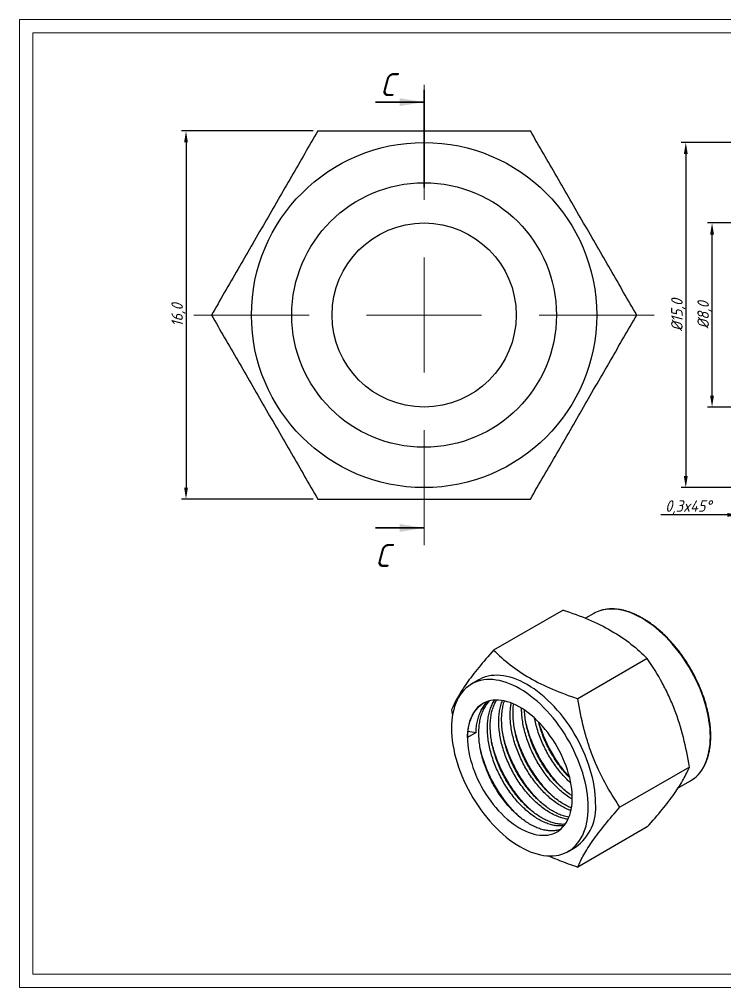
# Model space of a CAD drawing. Header units: millimetres. Extents: x 911 to 1769, y 486 to 864.
# Drawn here: x 911.14 to 941.78, y 591.86 to 633.94 of the extents above; entities that cross this region are included whole.
import ezdxf

# ---------------------------------------------------------------- set-up
doc = ezdxf.new("R2010")
doc.units = ezdxf.units.MM
doc.linetypes.add('PHANTOM', pattern=[12.7, 6.35, -1.27, 1.27, -1.27, 1.27, -1.27])
doc.linetypes.add('SLD-Solid', pattern=[0])
doc.styles.add('GENISO', font='geniso.shx', dxfattribs={"oblique": 15})
doc.dimstyles.new('Scale', dxfattribs={"dimscale": 0.2, "dimtxt": 2.5, "dimasz": 2.5, "dimexe": 1, "dimexo": 1, "dimgap": 0.2, "dimtad": 1, "dimdec": 1, "dimzin": 0, "dimtxsty": 'GENISO', "dimcen": 2.5, "dimclrd": 1, "dimclre": 1, "dimclrt": 7, "dimadec": 0, "dimazin": 0, "dimtfac": 1, "dimtdec": 1, "dimtmove": 0, "dimatfit": 3, "dimfxl": 1, "dimtzin": 0, "dimlwd": -1, "dimlwe": -1, "dimarcsym": 0})

# ---------------------------------------------------------------- blocks, each defined once
blk = doc.blocks.new('SW_CENTERMARKSYMBOL_0')
at = {"color": 0, "linetype": 'Continuous', "lineweight": 0}
for p, q in [((0, 15), (0, 30)), ((0, 0), (0, 7.5)), ((-15, 0), (-30, 0)), ((0, 0), (-7.5, 0)), ((0, 0), (0, -7.5)), ((0, 0), (7.5, 0)), ((15, 0), (30, 0)), ((0, -15), (0, -30))]:
    blk.add_line(p, q, dxfattribs=at)
blk = doc.blocks.new('*D68')
at = {"color": 1, "transparency": 16777216}
for p, q in [((923.902, 629.087), (918.177, 629.087)), ((918.377, 628.587), (918.377, 613.587)), ((923.902, 613.087), (918.177, 613.087))]:
    blk.add_line(p, q, dxfattribs=at)
for points in [[(918.294, 628.587), (918.461, 628.587), (918.377, 629.087)], [(918.294, 613.587), (918.461, 613.587), (918.377, 613.087)]]:
    blk.add_solid(points, dxfattribs=at)
at = {"layer": 'Defpoints', "color": 0, "transparency": 16777216}
for p in [(924.102, 629.087), (918.377, 613.087), (924.102, 613.087)]:
    blk.add_point(p, dxfattribs=at)
at = {"color": 7, "transparency": 16777216, "insert": (918.05, 621.087), "char_height": 0.5, "attachment_point": 5, "rotation": 90, "style": 'GENISO'}
blk.add_mtext('16,0', dxfattribs=at)
blk = doc.blocks.new('*D69')
at = {"color": 1, "transparency": 16777216}
for p, q in [((942.289, 628.587), (939.89, 628.587)), ((940.09, 628.087), (940.09, 614.087)), ((942.289, 613.587), (939.89, 613.587))]:
    blk.add_line(p, q, dxfattribs=at)
for points in [[(940.007, 628.087), (940.173, 628.087), (940.09, 628.587)], [(940.007, 614.087), (940.173, 614.087), (940.09, 613.587)]]:
    blk.add_solid(points, dxfattribs=at)
at = {"layer": 'Defpoints', "color": 0, "transparency": 16777216}
for p in [(942.489, 628.587), (940.09, 613.587), (942.489, 613.587)]:
    blk.add_point(p, dxfattribs=at)
at = {"color": 7, "transparency": 16777216, "insert": (939.762, 621.087), "char_height": 0.5, "attachment_point": 5, "rotation": 90, "style": 'GENISO'}
blk.add_mtext('%%C15,0', dxfattribs=at)
blk = doc.blocks.new('*D70')
at = {"color": 1, "transparency": 16777216}
for p, q in [((942.489, 625.087), (941.031, 625.087)), ((941.231, 617.587), (941.231, 624.587)), ((942.489, 617.087), (941.031, 617.087))]:
    blk.add_line(p, q, dxfattribs=at)
for points in [[(941.147, 624.587), (941.314, 624.587), (941.231, 625.087)], [(941.147, 617.587), (941.314, 617.587), (941.231, 617.087)]]:
    blk.add_solid(points, dxfattribs=at)
at = {"layer": 'Defpoints', "color": 0, "transparency": 16777216}
for p in [(941.231, 625.087), (942.689, 625.087), (942.689, 617.087)]:
    blk.add_point(p, dxfattribs=at)
at = {"color": 7, "transparency": 16777216, "insert": (940.903, 621.087), "char_height": 0.5, "attachment_point": 5, "rotation": 90, "style": 'GENISO'}
blk.add_mtext('%%C8,0', dxfattribs=at)
blk = doc.blocks.new('*D71')
at = {"color": 1, "transparency": 16777216}
for p, q in [((942.389, 616.587), (942.389, 612.201)), ((942.689, 616.887), (942.689, 612.201)), ((941.889, 612.401), (939.006, 612.401)), ((942.689, 612.401), (942.389, 612.401)), ((943.189, 612.401), (943.689, 612.401))]:
    blk.add_line(p, q, dxfattribs=at)
for points in [[(941.889, 612.484), (941.889, 612.317), (942.389, 612.401)], [(943.189, 612.484), (943.189, 612.317), (942.689, 612.401)]]:
    blk.add_solid(points, dxfattribs=at)
at = {"layer": 'Defpoints', "color": 0, "transparency": 16777216}
for p in [(942.689, 617.087), (942.389, 616.787), (942.389, 612.401)]:
    blk.add_point(p, dxfattribs=at)
at = {"color": 7, "transparency": 16777216, "insert": (940.197, 612.728), "char_height": 0.5, "attachment_point": 5, "style": 'GENISO'}
blk.add_mtext('0,3x45%%D', dxfattribs=at)

msp = doc.modelspace()

# ---------------------------------------------------------------- linework, layer by layer
at = {"color": 240, "linetype": 'PHANTOM', "lineweight": 35, "true_color": 0xed1f24}
msp.add_line((928.7207711, 626.6364475), (928.7207711, 630.8697809), dxfattribs=at)
at = {"color": 240, "linetype": 'Continuous', "lineweight": 35, "true_color": 0xed1f24}
for p, q in [((926.6041045, 630.3406142), (928.7207711, 630.3406142)), ((926.6041045, 611.8339475), (928.7207711, 611.8339475))]:
    msp.add_line(p, q, dxfattribs=at)
at = {"color": 5, "linetype": 'Continuous', "lineweight": 25}
for p, q in [((934.7598478, 608.2672915), (931.7425437, 606.5254389)), ((936.0887603, 608.1143007), (935.7328721, 607.9088508)), ((938.4177525, 606.1556281), (935.4004483, 604.4137755)), ((931.0994148, 605.2340129), (930.782631, 605.0511375)), ((929.9135914, 603.9231676), (929.9573658, 603.6697569)), ((930.9768075, 602.9424565), (930.6055764, 602.7281494)), ((930.6263457, 602.9966673), (930.9768075, 602.9424565)), ((940.2467048, 601.4416934), (937.2294006, 599.6998408)), ((939.7597262, 600.5342827), (940.2884188, 600.8394905)), ((938.4177525, 598.8394221), (935.4004483, 597.0975695)), ((934.9822895, 597.7763272), (935.2990734, 597.9592026))]:
    msp.add_line(p, q, dxfattribs=at)
at = {"color": 7, "linetype": 'SLD-Solid', "lineweight": 15}
for points in [[(911.1376536, 633.9370222), (971.3810686, 633.9370222), (971.3810686, 591.8552249), (911.1376536, 591.8552249)], [(911.7282753, 633.3464005), (970.7904469, 633.3464005), (970.7904469, 592.4458466), (911.7282753, 592.4458466)]]:
    msp.add_lwpolyline(points, close=True, dxfattribs=at)
at = {"color": 5, "linetype": 'Continuous', "lineweight": 25, "flags": 128}
for points in [[(940.5507912, 601.034651), (940.6261327, 601.1105838), (940.7089343, 601.2078645), (940.7852665, 601.3135367), (940.8549329, 601.4273291), (940.9177551, 601.5489497), (940.9735712, 601.6780865), (941.0222385, 601.8144076), (941.0636318, 601.9575633), (941.0976451, 602.1071861), (941.1241907, 602.2628919), (941.1432007, 602.424281), (941.1546262, 602.5909392), (941.158438, 602.7624386), (941.1546262, 602.9383389), (941.1432007, 603.1181887), (941.1241907, 603.3015263), (941.0976451, 603.4878811), (941.0636318, 603.6767747), (941.0222385, 603.8677221), (940.9735712, 604.0602333), (940.9177551, 604.2538139), (940.8549329, 604.4479675), (940.7852665, 604.642195), (940.7089343, 604.8359985), (940.6261327, 605.02888), (940.5370737, 605.2203445), (940.4419862, 605.4099006), (940.3411143, 605.5970618), (940.2347169, 605.7813475), (940.1230671, 605.9622848), (940.0064516, 606.139409), (939.8851696, 606.3122656), (939.7595326, 606.4804106), (939.6298628, 606.643413), (939.4964935, 606.8008536), (939.3597667, 606.9523291), (939.2200335, 607.0974497), (939.0776526, 607.2358436), (938.9329896, 607.3671553), (938.7864156, 607.4910479), (938.6383071, 607.6072031), (938.4890441, 607.7153227), (938.3390099, 607.8151294), (938.1885895, 607.9063669), (938.0381692, 607.988801), (937.888135, 608.0622202), (937.738872, 608.1264359), (937.5907635, 608.1812832), (937.4441895, 608.2266213), (937.2995264, 608.262334), (937.1571456, 608.2883296), (937.0174124, 608.3045414), (936.8806856, 608.3109274), (936.7473163, 608.3074716), (936.6176465, 608.2941828), (936.4920094, 608.2710953), (936.3937707, 608.2453552)], [(935.8523087, 599.6992753), (935.8484969, 599.8751757), (935.8370714, 600.0550255), (935.8180615, 600.2383631), (935.7915158, 600.4247178), (935.7575025, 600.6136114), (935.7161092, 600.8045589), (935.667442, 600.99707), (935.6116258, 601.1906507), (935.5488037, 601.3848043), (935.4791372, 601.5790318), (935.402805, 601.7728353), (935.3200034, 601.9657167), (935.2309444, 602.1571813), (935.1358569, 602.3467374), (935.034985, 602.5338986), (934.9285876, 602.7181843), (934.8169378, 602.8991215), (934.7003223, 603.0762458), (934.5790404, 603.2491024), (934.4534033, 603.4172474), (934.3237335, 603.5802497), (934.1903642, 603.7376904), (934.0536374, 603.8891658), (933.9139042, 604.0342865), (933.7715234, 604.1726804), (933.6268603, 604.3039921), (933.4802863, 604.4278846), (933.3321778, 604.5440398), (933.1829148, 604.6521595), (933.0328806, 604.7519662), (932.8824603, 604.8432037), (932.7320399, 604.9256378), (932.5820057, 604.999057), (932.4327427, 605.0632727), (932.2846342, 605.1181199), (932.1380602, 605.163458), (931.9933972, 605.1991708), (931.8510163, 605.2251663), (931.7112831, 605.2413781), (931.5745563, 605.2477642), (931.441187, 605.2443084), (931.3115172, 605.2310196), (931.1858801, 605.207932), (931.0645982, 605.1751046), (930.9479827, 605.1326218), (930.8363329, 605.0805927), (930.7299355, 605.0191508), (930.6290636, 604.9484538), (930.5339761, 604.8686834), (930.4449171, 604.7800441), (930.3621155, 604.6827634), (930.2857833, 604.5770912), (930.2161169, 604.4632988), (930.1532947, 604.3416782), (930.0974786, 604.2125415), (930.0488113, 604.0762203), (930.007418, 603.9330646), (929.9734047, 603.7834418), (929.9468591, 603.6277361), (929.9278491, 603.4663469), (929.9164236, 603.2996887), (929.9126118, 603.1281893), (929.9164236, 602.952289), (929.9278491, 602.7724392), (929.9468591, 602.5891016), (929.9734047, 602.4027468), (930.007418, 602.2138533), (930.0488113, 602.0229058), (930.0974786, 601.8303946), (930.1532947, 601.636814), (930.2161169, 601.4426604), (930.2857833, 601.2484329), (930.3621155, 601.0546294), (930.4449171, 600.861748), (930.5339761, 600.6702834), (930.6290636, 600.4807273), (930.7299355, 600.2935661), (930.8363329, 600.1092804), (930.9479827, 599.9283432), (931.0645982, 599.7512189), (931.1858801, 599.5783623), (931.3115172, 599.4102173), (931.441187, 599.2472149), (931.5745563, 599.0897743), (931.7112831, 598.9382989), (931.8510163, 598.7931782), (931.9933972, 598.6547843), (932.1380602, 598.5234726), (932.2846342, 598.3995801), (932.4327427, 598.2834248), (932.5820057, 598.1753052), (932.7320399, 598.0754985), (932.8824603, 597.984261), (933.0328806, 597.9018269), (933.1829148, 597.8284077), (933.3321778, 597.764192), (933.4802863, 597.7093448), (933.6268603, 597.6640066), (933.7715234, 597.6282939), (933.9139042, 597.6022984), (934.0536374, 597.5860865), (934.1903642, 597.5797005), (934.3237335, 597.5831563), (934.4534033, 597.5964451), (934.5790404, 597.6195326), (934.7003223, 597.6523601), (934.8169378, 597.6948429), (934.9285876, 597.746872), (935.034985, 597.8083139), (935.1358569, 597.8790109), (935.2309444, 597.9587813), (935.3200034, 598.0474205), (935.402805, 598.1447013), (935.4791372, 598.2503735), (935.5488037, 598.3641659), (935.6116258, 598.4857865), (935.667442, 598.6149232), (935.7161092, 598.7512444), (935.7575025, 598.8944001), (935.7915158, 599.0440228), (935.8180615, 599.1997286), (935.8370714, 599.3611178), (935.8484969, 599.527776), (935.8523087, 599.6992753)], [(936.1690925, 599.8821508), (936.1652807, 600.0580511), (936.1538552, 600.2379009), (936.1348453, 600.4212385), (936.1082996, 600.6075933), (936.0742864, 600.7964868), (936.032893, 600.9874343), (935.9842258, 601.1799454), (935.9284096, 601.3735261), (935.8655875, 601.5676797), (935.7959211, 601.7619072), (935.7195889, 601.9557107), (935.6367872, 602.1485921), (935.5477283, 602.3400567), (935.4526408, 602.5296128), (935.3517689, 602.716774), (935.2453715, 602.9010597), (935.1337216, 603.0819969), (935.0171061, 603.2591212), (934.8958242, 603.4319778), (934.7701871, 603.6001228), (934.6405173, 603.7631251), (934.507148, 603.9205658), (934.3704212, 604.0720412), (934.230688, 604.2171619), (934.0883072, 604.3555558), (933.9436441, 604.4868675), (933.7970702, 604.61076), (933.6489616, 604.7269153), (933.4996987, 604.8350349), (933.3496644, 604.9348416), (933.1992441, 605.0260791), (933.0488237, 605.1085132), (932.8987895, 605.1819324), (932.7495265, 605.2461481), (932.601418, 605.3009953), (932.4548441, 605.3463335), (932.310181, 605.3820462), (932.1678001, 605.4080417), (932.028067, 605.4242535), (931.8913401, 605.4306396), (931.7579708, 605.4271838), (931.6283011, 605.413895), (931.502664, 605.3908075), (931.381382, 605.35798), (931.2647665, 605.3154972), (931.1531167, 605.2634681), (931.0994148, 605.2340129)], [(930.6055764, 602.7281494), (930.6093581, 602.5744893), (930.6206911, 602.4169731), (930.6395373, 602.2561244), (930.6658342, 602.0924773), (930.6994945, 601.9265756), (930.7404064, 601.7589702), (930.788434, 601.5902179), (930.8434178, 601.4208794), (930.9051751, 601.2515172), (930.9735008, 601.0826937), (931.0481677, 600.91497), (931.128928, 600.7489031), (931.2155133, 600.5850449), (931.3076361, 600.4239393), (931.4049904, 600.2661217), (931.5072526, 600.1121163), (931.6140831, 599.9624348), (931.7251271, 599.8175744), (931.8400155, 599.6780161), (931.9583669, 599.5442238), (932.0797881, 599.416642), (932.2038756, 599.2956941), (932.3302173, 599.1817822), (932.4583935, 599.0752846), (932.5879784, 598.976555), (932.7185416, 598.8859216), (932.8496493, 598.8036853), (932.9808659, 598.7301193), (933.1117557, 598.6654679), (933.2418838, 598.6099461), (933.3708179, 598.5637383), (933.4981298, 598.5269975), (933.6233964, 598.4998465), (933.7462018, 598.482375), (933.8661378, 598.4746411), (933.9828061, 598.4766707), (934.0958194, 598.4884568), (934.2048018, 598.5099604), (934.3093917, 598.5411102), (934.4092414, 598.5818025), (934.5040192, 598.6319022), (934.5934104, 598.6912427), (934.677118, 598.7596271), (934.7548639, 598.8368282), (934.8263899, 598.9225896), (934.8914584, 599.0166262), (934.9498532, 599.1186257), (935.0013802, 599.2282495), (935.0458686, 599.3451331), (935.0831703, 599.4688884), (935.1131613, 599.5991043), (935.1357422, 599.7353483), (935.1508381, 599.8771675), (935.1583985, 600.0240912), (935.1583985, 600.1756311), (935.1508381, 600.3312839), (935.1357422, 600.4905324), (935.1131613, 600.6528477), (935.0831703, 600.8176906), (935.0458686, 600.9845135), (935.0013802, 601.1527622), (934.9498532, 601.3218778), (934.8914584, 601.4912986), (934.8263899, 601.6604617), (934.7548639, 601.8288052), (934.677118, 601.9957699), (934.5934104, 602.160801), (934.5040192, 602.3233504), (934.4092414, 602.4828782), (934.3093917, 602.6388545), (934.2048018, 602.7907612), (934.0958194, 602.9380933), (933.9828061, 603.0803617), (933.8661378, 603.2170937), (933.7462018, 603.3478349), (933.6233964, 603.4721515), (933.4981298, 603.5896303), (933.3708179, 603.6998807), (933.2418838, 603.802537), (933.1117557, 603.8972579), (932.9808659, 603.9837286), (932.8496493, 604.0616622), (932.7185416, 604.1307995), (932.5879784, 604.1909111), (932.4583935, 604.2417971), (932.3302173, 604.2832886), (932.2038756, 604.3152477), (932.0797881, 604.3375683), (931.9583669, 604.3501763), (931.8400155, 604.3530296), (931.7251271, 604.3461188), (931.6140831, 604.3294669), (931.5072526, 604.3031293), (931.4049904, 604.2671934), (931.3076361, 604.2217786), (931.2155133, 604.1670358), (931.128928, 604.1031469), (931.0481677, 604.0303237), (930.9735008, 603.9488087), (930.9051751, 603.8588724), (930.8434178, 603.7608136), (930.788434, 603.654958), (930.7404064, 603.5416572), (930.6994945, 603.4212877), (930.6658342, 603.2942493), (930.6395373, 603.160964), (930.6206911, 603.0218747), (930.6093581, 602.8774432), (930.6055764, 602.7281494)]]:
    msp.add_lwpolyline(points, dxfattribs=at)
at = {"color": 5, "linetype": 'Continuous', "lineweight": 25}
for radius in [7.5, 5.75, 4]:
    msp.add_circle((928.7207711, 621.0872809), radius, dxfattribs=at)
for centre, radius, start, end in [((936.8002023, 606.8789836), 1.4255378, 106.56528023, 119.93843958), ((939.5747007, 602.0729539), 1.4250704, 300.05493427, 313.23104496), ((934.0782782, 599.6698294), 2.1015672, 305.51369323, 5.79848579)]:
    msp.add_arc(centre, radius, start, end, dxfattribs=at)
for points, knots in [([(924.101969, 629.0872809), (923.7239526, 628.4325373), (923.3434765, 627.7735333), (922.5754764, 626.4433181), (922.1879003, 625.7720166), (921.6000894, 624.7538983), (921.4035059, 624.4134057), (921.0140471, 623.7388433), (920.820456, 623.4035337), (920.2426999, 622.4028308), (919.8615424, 621.7426466), (919.4831668, 621.0872809)], [0, 0, 0, 0, 0.25, 0.25, 0.5, 0.5, 0.625, 0.625, 0.75, 0.75, 1, 1, 1, 1]), ([(924.101969, 629.0872809), (924.855646, 629.0872809), (925.6256417, 629.0872809), (927.1688834, 629.0872809), (927.9442959, 629.0872809), (929.5039625, 629.0872809), (930.2930902, 629.0872809), (931.8343066, 629.0872809), (932.5914466, 629.0872809), (933.3395733, 629.0872809)], [0, 0, 0, 0, 0.25, 0.25, 0.5, 0.5, 0.75, 0.75, 1, 1, 1, 1]), ([(937.9583755, 621.0872809), (937.5803591, 621.7420244), (937.199883, 622.4010284), (936.4318828, 623.7312437), (936.0443067, 624.4025451), (935.4564959, 625.4206634), (935.2599124, 625.761156), (934.8704536, 626.4357184), (934.6768625, 626.771028), (934.0991064, 627.771731), (933.7179489, 628.4319151), (933.3395733, 629.0872809)], [0, 0, 0, 0, 0.25, 0.25, 0.5, 0.5, 0.625, 0.625, 0.75, 0.75, 1, 1, 1, 1]), ([(919.4831668, 621.0872809), (919.8611832, 620.4325373), (920.2416593, 619.7735333), (921.0096595, 618.4433181), (921.3972356, 617.7720166), (921.9850464, 616.7538983), (922.1816299, 616.4134057), (922.5710887, 615.7388433), (922.7646798, 615.4035337), (923.3424359, 614.4028308), (923.7235934, 613.7426466), (924.101969, 613.0872809)], [0, 0, 0, 0, 0.25, 0.25, 0.5, 0.5, 0.625, 0.625, 0.75, 0.75, 1, 1, 1, 1]), ([(933.3395733, 613.0872809), (933.7175897, 613.7420244), (934.0980658, 614.4010284), (934.8660659, 615.7312437), (935.253642, 616.4025451), (935.8414529, 617.4206634), (936.0380364, 617.761156), (936.4274952, 618.4357184), (936.6210863, 618.771028), (937.1988424, 619.771731), (937.5799999, 620.4319151), (937.9583755, 621.0872809)], [0, 0, 0, 0, 0.25, 0.25, 0.5, 0.5, 0.625, 0.625, 0.75, 0.75, 1, 1, 1, 1]), ([(924.101969, 613.0872809), (924.855646, 613.0872809), (925.6256417, 613.0872809), (927.1688834, 613.0872809), (927.9442959, 613.0872809), (929.5039625, 613.0872809), (930.2930902, 613.0872809), (931.8343066, 613.0872809), (932.5914466, 613.0872809), (933.3395733, 613.0872809)], [0, 0, 0, 0, 0.25, 0.25, 0.5, 0.5, 0.75, 0.75, 1, 1, 1, 1]), ([(934.7598479, 608.2672914), (935.1390199, 608.1416103), (935.5113981, 608.0045464), (936.2147029, 607.7050032), (936.5465372, 607.5420574), (937.1639934, 607.1854455), (937.450955, 606.9903248), (937.9684452, 606.584439), (938.2016462, 606.3729074), (938.4177526, 606.155628)], [0, 0, 0, 0, 0.25, 0.25, 0.5, 0.5, 0.75, 0.75, 1, 1, 1, 1]), ([(940.556987, 601.0406023), (940.5758559, 601.0582461), (940.6238851, 601.1031569), (940.6947291, 601.1841413), (940.7700684, 601.2822739), (940.8392595, 601.3880865), (940.9024184, 601.5009492), (940.9593115, 601.6207181), (941.0098155, 601.7470889), (941.0537978, 601.8797719), (941.0911506, 602.018449), (941.1217828, 602.162789), (941.1456256, 602.312446), (941.1626253, 602.467063), (941.1727511, 602.6262754), (941.1759852, 602.7897074), (941.1723298, 602.9569773), (941.1618027, 603.1276967), (941.1444366, 603.3014733), (941.1202787, 603.4779085), (941.0893943, 603.6566009), (941.0518585, 603.8371428), (941.0077645, 604.0191241), (940.9572173, 604.2021312), (940.9003381, 604.3857493), (940.8372592, 604.5695609), (940.7681286, 604.7531494), (940.6931056, 604.9360973), (940.6123647, 605.1179902), (940.5260902, 605.2984139), (940.43448, 605.4769586), (940.3377442, 605.6532185), (940.2361027, 605.8267922), (940.1297871, 605.9972842), (940.0190396, 606.164306), (939.9041115, 606.3274768), (939.7852629, 606.4864243), (939.6627628, 606.6407857), (939.5368868, 606.7902081), (939.4079203, 606.9343506), (939.2761511, 607.0728816), (939.141878, 607.2054845), (939.0053999, 607.3318533), (938.8670238, 607.451697), (938.7270593, 607.5647376), (938.5858194, 607.6707125), (938.4436196, 607.7693728), (938.3007781, 607.8604864), (938.1576154, 607.9438355), (938.0144523, 608.0192187), (937.8716132, 608.0864516), (937.729425, 608.1453649), (937.5882154, 608.1958098), (937.4483132, 608.2376536), (937.3100495, 608.2707869), (937.1737543, 608.2951212), (937.0397629, 608.3105865), (936.9083943, 608.317163), (936.7800143, 608.3147595), (936.6548027, 608.3036871), (936.5335846, 608.2828874), (936.449276, 608.2641926), (936.4066874, 608.2498925), (936.4019086, 608.2482879)], [0, 0, 0, 0, 0.0107151389, 0.0272744436, 0.0438585501, 0.0604706547, 0.0771115627, 0.0937799833, 0.1104731429, 0.1271873757, 0.1439186485, 0.160663002, 0.1774168398, 0.194177045, 0.2109410522, 0.2277068425, 0.2444725901, 0.2612371597, 0.2779998756, 0.2947602996, 0.3115181971, 0.3282735012, 0.3450262165, 0.3617764735, 0.3785244384, 0.3952703159, 0.4120143607, 0.4287568168, 0.4454979897, 0.4622381443, 0.4789775685, 0.4957165713, 0.5124554445, 0.5291944566, 0.5459338494, 0.5626739154, 0.5794149235, 0.5961572271, 0.6129010955, 0.6296468242, 0.6463946976, 0.663144982, 0.6798979215, 0.6966537285, 0.7134125611, 0.730174526, 0.7469396141, 0.7637076954, 0.7804784675, 0.7972514019, 0.8140256796, 0.8307997569, 0.8475717264, 0.8643392893, 0.8810995349, 0.8978490083, 0.914583743, 0.9312995059, 0.9479921181, 0.9646579292, 0.9812944911, 0.9979011179, 1, 1, 1, 1]), ([(931.7425437, 606.5254388), (931.5118733, 606.2657104), (931.2945779, 606.0128797), (930.8983104, 605.5269823), (930.7196214, 605.2940614), (930.4866424, 604.9627582), (930.4149789, 604.8555689), (930.2848601, 604.6500566), (930.2261016, 604.5513191), (930.0665276, 604.2657582), (929.9823599, 604.0895523), (929.9135913, 603.9231676)], [0, 0, 0, 0, 0.25, 0.25, 0.5, 0.5, 0.625, 0.625, 0.75, 0.75, 1, 1, 1, 1]), ([(931.7425437, 606.5254388), (931.9602533, 606.3065474), (932.1976807, 606.091578), (932.7165609, 605.6855688), (932.998822, 605.494005), (933.6165588, 605.1375551), (933.9545545, 604.9718957), (934.6576454, 604.673155), (935.0240686, 604.5385309), (935.4004483, 604.4137753)], [0, 0, 0, 0, 0.25, 0.25, 0.5, 0.5, 0.75, 0.75, 1, 1, 1, 1]), ([(940.2467049, 601.4416934), (940.1780016, 601.8742465), (940.0939753, 602.3010265), (939.8820177, 603.1380449), (939.7537621, 603.5481611), (939.5212186, 604.1482047), (939.4371959, 604.3452697), (939.2588791, 604.7288381), (939.1643213, 604.9160833), (938.8663358, 605.4657876), (938.6486422, 605.8162543), (938.4177526, 606.155628)], [0, 0, 0, 0, 0.25, 0.25, 0.5, 0.5, 0.625, 0.625, 0.75, 0.75, 1, 1, 1, 1]), ([(930.9768075, 602.9424565), (930.9812835, 603.0272663), (930.9903009, 603.1981257), (931.0315161, 603.4378846), (931.0934697, 603.6634085), (931.177491, 603.8702658), (931.2828963, 604.0541833), (931.3894442, 604.197272), (931.4676133, 604.2679763), (931.4974213, 604.2949377)], [0, 0, 0, 0, 0.14804480854, 0.298254081, 0.44994183901, 0.60237986403, 0.7548178529, 0.90650562087, 1, 1, 1, 1]), ([(934.6336938, 598.7278899), (934.5817104, 598.7119368), (934.4729779, 598.678568), (934.291698, 598.6628105), (934.0955689, 598.6731153), (933.8905276, 598.7130042), (933.6800371, 598.7808521), (933.4671883, 598.8753006), (933.2536916, 598.9946923), (933.0401932, 599.1387179), (932.8273492, 599.3077798), (932.616841, 599.5011807), (932.4118662, 599.7166105), (932.2154889, 599.9510455), (932.0305212, 600.200905), (931.8594227, 600.4622478), (931.7030617, 600.7325774), (931.5617831, 601.0116167), (931.4363791, 601.299347), (931.3282698, 601.5935904), (931.2394677, 601.8901474), (931.1714217, 602.1846502), (931.1249725, 602.4727913), (931.1003514, 602.7505466), (931.0970122, 603.0159362), (931.11501, 603.2690021), (931.154989, 603.5094837), (931.2173161, 603.7347586), (931.3010964, 603.94188), (931.4070888, 604.1249925), (931.4966164, 604.249518), (931.5558084, 604.3044147), (931.5671144, 604.3149003)], [0, 0, 0, 0, 0.0315988558, 0.0660945635, 0.1007608808, 0.1354272063, 0.1699229116, 0.2040823908, 0.2377496436, 0.2714168964, 0.3055763756, 0.3400720809, 0.3747384064, 0.4094047237, 0.4439004313, 0.4780599132, 0.5117271593, 0.5453944056, 0.5795538874, 0.614049595, 0.6487159123, 0.6833822378, 0.7178779431, 0.7520374223, 0.7857046751, 0.8193719279, 0.8535314071, 0.8880271124, 0.9226934379, 0.9573597552, 0.9918554628, 1, 1, 1, 1]), ([(934.7987981, 598.8949299), (934.7535816, 598.889176), (934.6470666, 598.8756215), (934.4665, 598.8881404), (934.2618386, 598.9271199), (934.051247, 598.9952099), (933.8384249, 599.0895944), (933.6249212, 599.209003), (933.4114247, 599.3530241), (933.1985802, 599.5220872), (932.9880721, 599.7154877), (932.7830973, 599.9309176), (932.5867199, 600.1653526), (932.4017522, 600.4152122), (932.2306537, 600.676555), (932.0742928, 600.9468846), (931.9330141, 601.2259238), (931.8076102, 601.5136541), (931.6995009, 601.8078975), (931.6106988, 602.1044545), (931.5426526, 602.3989575), (931.4962041, 602.6870977), (931.4715803, 602.9648565), (931.468251, 603.2302334), (931.486212, 603.4833467), (931.5263308, 603.7236482), (931.5881284, 603.9496045), (931.6738985, 604.1541662), (931.7418089, 604.286897), (931.7861342, 604.3437724), (931.7887786, 604.3471655)], [0, 0, 0, 0, 0.0278241784, 0.0655444861, 0.1032648027, 0.1407994681, 0.1779682867, 0.2146015157, 0.2512347445, 0.2884035631, 0.3259382285, 0.3636585452, 0.4013788529, 0.4389135207, 0.4760823425, 0.5127155641, 0.5493487857, 0.5865176075, 0.6240522754, 0.6617725831, 0.6994928997, 0.7370275651, 0.7741963837, 0.8108296125, 0.8474628415, 0.8846316601, 0.9221663255, 0.9598866422, 0.9976069499, 1, 1, 1, 1]), ([(934.8480238, 598.9590896), (934.8272955, 598.9566936), (934.7450108, 598.9471825), (934.5900042, 598.9602122), (934.3856462, 598.9983861), (934.1749738, 599.0666905), (933.9621731, 599.1610184), (933.7486636, 599.2804418), (933.5351687, 599.424459), (933.3223238, 599.5935231), (933.1118158, 599.7869234), (932.906841, 600.0023534), (932.7104636, 600.2367883), (932.525496, 600.4866479), (932.3543974, 600.7479907), (932.1980365, 601.0183203), (932.0567579, 601.2973596), (931.9313538, 601.5850898), (931.8232446, 601.8793332), (931.7344424, 602.1758903), (931.6663966, 602.4703929), (931.6199467, 602.7585347), (931.5953281, 603.0362872), (931.5919797, 603.3016872), (931.6100124, 603.5547145), (931.6498584, 603.7953422), (931.7126892, 604.0200643), (931.7861935, 604.2078453), (931.847409, 604.3099273), (931.8724744, 604.3517259)], [0, 0, 0, 0, 0.0130822646, 0.0519323974, 0.0907825394, 0.1294414694, 0.1677235946, 0.2054540875, 0.2431845806, 0.2814667058, 0.3201256358, 0.3589757778, 0.3978259106, 0.4364848431, 0.4747669713, 0.512497457, 0.5502279425, 0.5885100707, 0.6271690032, 0.666019136, 0.704869278, 0.743528208, 0.7818103332, 0.8195408263, 0.8572713192, 0.8955534447, 0.9342123744, 0.9730625164, 1, 1, 1, 1]), ([(934.9752458, 599.1772799), (934.9702668, 599.1775311), (934.8999246, 599.1810809), (934.7561233, 599.2149739), (934.5464044, 599.2803941), (934.3333517, 599.3754839), (934.1199087, 599.4947068), (933.906396, 599.6387776), (933.6935558, 599.8078271), (933.4830466, 600.0012314), (933.2780721, 600.2166603), (933.0816947, 600.4510955), (932.896727, 600.700955), (932.7256285, 600.9622978), (932.5692676, 601.2326274), (932.4279889, 601.5116667), (932.3025849, 601.7993969), (932.1944755, 602.0936404), (932.1056738, 602.3901971), (932.0376265, 602.6847012), (931.9911821, 602.9728374), (931.9665432, 603.2506106), (931.9632695, 603.5159349), (931.9810223, 603.7692447), (932.0219321, 604.0087999), (932.0702542, 604.1968017), (932.1127351, 604.2962712), (932.1263383, 604.3281231)], [0, 0, 0, 0, 0.003275631, 0.0462776143, 0.0890679511, 0.1314412144, 0.1732038941, 0.2149665738, 0.257339837, 0.3001301739, 0.3431321572, 0.3861341302, 0.4289244699, 0.4712977371, 0.5130604086, 0.5548230795, 0.5971963467, 0.6399866863, 0.6829886594, 0.7259906427, 0.7687809795, 0.8111542434, 0.8529169225, 0.8946796022, 0.9370528661, 0.9798432029, 1, 1, 1, 1]), ([(935.01294, 599.2633262), (934.9685712, 599.2709214), (934.856609, 599.2900874), (934.6697924, 599.3530507), (934.4571889, 599.4465991), (934.2436274, 599.5662278), (934.0301464, 599.7101901), (933.8172978, 599.8792692), (933.6067908, 600.0726654), (933.4018157, 600.2880965), (933.2054384, 600.5225311), (933.0204708, 600.7723908), (932.8493721, 601.0337335), (932.6930112, 601.3040631), (932.5517327, 601.5831025), (932.4263286, 601.8708326), (932.3182191, 602.1650762), (932.2294177, 602.4616325), (932.161369, 602.756138), (932.1149301, 603.0442691), (932.0902712, 603.3220611), (932.0870709, 603.5873161), (932.1045497, 603.8408853), (932.146499, 604.0794551), (932.1834921, 604.2362155), (932.212289, 604.3066765), (932.2131039, 604.3086705)], [0, 0, 0, 0, 0.0291700167, 0.07360906, 0.1176149606, 0.1609867506, 0.2043585413, 0.2483644419, 0.2928034852, 0.3374623297, 0.3821211636, 0.4265602098, 0.4705661132, 0.5139378954, 0.5573096775, 0.6013155809, 0.6457546272, 0.6904134611, 0.7350723056, 0.7795113489, 0.8235172494, 0.8668890401, 0.9102608302, 0.9542667308, 0.9987057741, 1, 1, 1, 1]), ([(937.2294007, 599.6998408), (936.9987303, 600.0388923), (936.7814349, 600.3887377), (936.3851675, 601.1193562), (936.2064785, 601.5003578), (935.9734995, 602.10015), (935.901836, 602.3043499), (935.7717171, 602.7157423), (935.7129586, 602.923654), (935.5533847, 603.5532617), (935.469217, 603.9808112), (935.4004483, 604.4137753)], [0, 0, 0, 0, 0.25, 0.25, 0.5, 0.5, 0.625, 0.625, 0.75, 0.75, 1, 1, 1, 1]), ([(930.6055764, 602.7281494), (930.6100515, 602.8129604), (930.6190672, 602.9838225), (930.6602957, 603.2235615), (930.7221984, 603.4491621), (930.8064108, 603.6557308), (930.9111034, 603.8407246), (931.0354876, 604.0002384), (931.1602355, 604.1231115), (931.2497417, 604.1812073), (931.2858936, 604.2046724)], [0, 0, 0, 0, 0.1277907866, 0.2574499171, 0.3883852613, 0.5199682284, 0.6515511643, 0.7824865171, 0.9121456577, 1, 1, 1, 1]), ([(935.0994481, 599.5522424), (935.0796066, 599.5583995), (934.9904405, 599.5860688), (934.8281261, 599.6623751), (934.6149367, 599.780144), (934.4013563, 599.9246036), (934.1885345, 600.0935473), (933.9780203, 600.2869803), (933.7730471, 600.5024014), (933.5766693, 600.7368388), (933.3917017, 600.9866977), (933.2206032, 601.2480407), (933.0642423, 601.5183703), (932.9229635, 601.7974095), (932.7975598, 602.0851396), (932.6894497, 602.3793837), (932.6006508, 602.6759382), (932.5325924, 602.9704503), (932.4861892, 603.258557), (932.4613994, 603.536439), (932.4586798, 603.8013634), (932.4727764, 604.030423), (932.4974166, 604.1639705), (932.5076475, 604.219421)], [0, 0, 0, 0, 0.01431178809, 0.06431612542, 0.11359991811, 0.1628837108, 0.21288804813, 0.2633845705, 0.31413085512, 0.3648771277, 0.41537365343, 0.46537799534, 0.51466177837, 0.56394556072, 0.61394990262, 0.66444642836, 0.71519270094, 0.76593898556, 0.81643550793, 0.86643984597, 0.91572363797, 0.96500743066, 1, 1, 1, 1]), ([(935.1214457, 599.6615888), (935.0646699, 599.6854997), (934.9381446, 599.7387854), (934.7385459, 599.8524118), (934.5251365, 599.9958128), (934.3122683, 600.1650448), (934.1017667, 600.3583994), (933.8967901, 600.5738417), (933.7004133, 600.8082733), (933.5154454, 601.0581338), (933.344347, 601.3194764), (933.187986, 601.5898059), (933.0467072, 601.8688453), (932.9213037, 602.1565752), (932.8131924, 602.45082), (932.7243978, 602.7473716), (932.6563238, 603.0418946), (932.6099783, 603.3299609), (932.584976, 603.6079913), (932.583037, 603.8723707), (932.5925179, 604.0631762), (932.6095585, 604.1605513), (932.6128513, 604.179368)], [0, 0, 0, 0, 0.0421124488, 0.09384783544, 0.14558322282, 0.19807499867, 0.25108344229, 0.30435407243, 0.35762468994, 0.41063313708, 0.46312491699, 0.51486029351, 0.56659567002, 0.61908744993, 0.67209589708, 0.72536651458, 0.77863714473, 0.83164558834, 0.88413736419, 0.93587275084, 0.98760813894, 1, 1, 1, 1]), ([(935.1575207, 600.0436376), (935.1416324, 600.0523793), (935.0550671, 600.1000072), (934.8962998, 600.211571), (934.6835179, 600.3789565), (934.4729928, 600.5728135), (934.2680225, 600.7881201), (934.071644, 601.0225881), (933.8866766, 601.2724389), (933.715578, 601.533784), (933.5592172, 601.8041129), (933.4179376, 602.0831528), (933.2925371, 602.3708811), (933.1844146, 602.6651316), (933.0956622, 602.9616619), (933.0274306, 603.2562646), (932.9816686, 603.5440359), (932.9576186, 603.7913114), (932.9577742, 603.9369522), (932.9578351, 603.9939983)], [0, 0, 0, 0, 0.0139164126, 0.0758216414, 0.138631946, 0.202060482, 0.2658027435, 0.32954499, 0.3929735302, 0.4557838396, 0.5176890563, 0.579594273, 0.6424045825, 0.7058331226, 0.7695753691, 0.8333176307, 0.8967461666, 0.9595564712, 1, 1, 1, 1]), ([(935.1542646, 600.1952907), (935.1099523, 600.2243437), (934.9938128, 600.3004898), (934.8072752, 600.4513995), (934.5967326, 600.6439766), (934.3917671, 600.8596289), (934.1953873, 601.0940043), (934.0104203, 601.3438797), (933.8393214, 601.6052183), (933.6829614, 601.8755488), (933.5416801, 602.154589), (933.4162855, 602.4423146), (933.3081409, 602.7365761), (933.2194714, 603.0330649), (933.150931, 603.3278223), (933.1063121, 603.6150209), (933.0844464, 603.8111748), (933.0835117, 603.9073322), (933.0834429, 603.9144146)], [0, 0, 0, 0, 0.041779352, 0.1095009377, 0.1778890975, 0.246615514, 0.3153419141, 0.3837300785, 0.4514516713, 0.518197402, 0.5849431307, 0.6526647235, 0.721052888, 0.7897792881, 0.8585057045, 0.9268938644, 0.994615452, 1, 1, 1, 1]), ([(935.0938087, 600.7473369), (935.0521498, 600.7847634), (934.9396518, 600.8858319), (934.7631473, 601.074506), (934.5665785, 601.3081595), (934.3816624, 601.5582269), (934.210548, 601.8195154), (934.0541995, 602.0898569), (933.912886, 602.3689019), (933.7876121, 602.6565974), (933.6790112, 602.950976), (933.5920559, 603.2470238), (933.5401732, 603.4522476), (933.5237052, 603.5558235), (933.5225742, 603.5629366)], [0, 0, 0, 0, 0.0556625442, 0.1503138505, 0.2449651344, 0.3391505937, 0.4324180381, 0.5243415043, 0.6162649731, 0.7095324175, 0.8037178768, 0.8983691606, 0.9930204669, 1, 1, 1, 1]), ([(934.3286882, 600.1562804), (934.2997916, 600.1822309), (934.1915078, 600.2794749), (934.0109061, 600.4728466), (933.7901501, 600.7330461), (933.5825743, 601.0121092), (933.3904196, 601.303591), (933.2147885, 601.6052568), (933.0560828, 601.9166142), (932.9147911, 602.2377194), (932.7938915, 602.5659016), (932.7052987, 602.8498257), (932.6669097, 603.0216038), (932.6529652, 603.0840011)], [0, 0, 0, 0, 0.03699973451, 0.13864869809, 0.2402976605, 0.34144658661, 0.44161011878, 0.5403309849, 0.63905185102, 0.73921538319, 0.8403643093, 0.94201327171, 1, 1, 1, 1]), ([(934.823663, 600.4420233), (934.7947665, 600.4679738), (934.6864826, 600.5652178), (934.5058809, 600.7585895), (934.2851249, 601.018789), (934.0775492, 601.2978521), (933.8853941, 601.5893337), (933.7097635, 601.8909997), (933.5510576, 602.2023571), (933.409766, 602.5234623), (933.2888663, 602.8516445), (933.2002735, 603.1355686), (933.1618846, 603.3073466), (933.14794, 603.369744)], [0, 0, 0, 0, 0.03699973451, 0.1386486981, 0.24029766051, 0.34144658663, 0.44161011653, 0.54033098487, 0.63905185099, 0.73921538317, 0.84036430929, 0.94201327171, 1, 1, 1, 1]), ([(935.0459143, 600.9827137), (934.992945, 601.0370475), (934.8711444, 601.1619855), (934.6905065, 601.3801664), (934.5053555, 601.6295118), (934.3343117, 601.8909895), (934.1779132, 602.1612871), (934.0367308, 602.4403217), (933.9109731, 602.7281033), (933.8041995, 603.0221433), (933.7340098, 603.2445818), (933.7065134, 603.3667669), (933.701091, 603.3908624)], [0, 0, 0, 0, 0.0862874213, 0.198414184, 0.3099891169, 0.4204765418, 0.5293718495, 0.6382671572, 0.7487545821, 0.8603295149, 0.9724562776, 1, 1, 1, 1]), ([(935.0385275, 601.0089338), (935.0263894, 601.0215097), (934.9373868, 601.113722), (934.780679, 601.3060913), (934.5723737, 601.5831819), (934.3803966, 601.8751861), (934.204774, 602.1767097), (934.0458595, 602.4881224), (933.90541, 602.8091478), (933.7928021, 603.1071764), (933.7377018, 603.2968183), (933.7144967, 603.3766843)], [0, 0, 0, 0, 0.020284245, 0.1487331214, 0.2765501261, 0.4031219361, 0.5278707188, 0.6526195044, 0.7791913115, 0.9070083162, 1, 1, 1, 1]), ([(933.8337136, 599.8705376), (933.804817, 599.8964881), (933.696533, 599.9937321), (933.5159314, 600.1871038), (933.2951753, 600.4473033), (933.0875996, 600.7263664), (932.8954447, 601.0178481), (932.7198138, 601.319514), (932.5611082, 601.6308715), (932.4198163, 601.9519766), (932.2989168, 602.2801588), (932.2103239, 602.5640829), (932.1719351, 602.735861), (932.1579905, 602.7982583)], [0, 0, 0, 0, 0.0369997334, 0.1386486969, 0.2402976593, 0.3414465855, 0.4416101165, 0.5403309837, 0.639051851, 0.739215382, 0.8403643081, 0.9420132705, 1, 1, 1, 1]), ([(932.843764, 599.2990519), (932.8148674, 599.3250024), (932.7065835, 599.4222464), (932.5259818, 599.6156181), (932.3052258, 599.8758176), (932.0976501, 600.1548807), (931.9054953, 600.4463625), (931.7298643, 600.7480283), (931.5711587, 601.0593858), (931.4298669, 601.380491), (931.3089673, 601.7086731), (931.2203745, 601.9925973), (931.1819856, 602.1643753), (931.168041, 602.2267726)], [0, 0, 0, 0, 0.0369997334, 0.1386486969, 0.2402976593, 0.3414465855, 0.4416101174, 0.5403309843, 0.639051851, 0.7392153829, 0.840364309, 0.9420132714, 1, 1, 1, 1]), ([(933.3387388, 599.5847948), (933.3098422, 599.6107453), (933.2015583, 599.7079892), (933.0209566, 599.901361), (932.8002006, 600.1615604), (932.5926249, 600.4406236), (932.4004699, 600.7321053), (932.2248391, 601.0337711), (932.0661335, 601.3451287), (931.9248416, 601.6662338), (931.803942, 601.994416), (931.7153492, 602.2783401), (931.6769603, 602.4501181), (931.6630158, 602.5125155)], [0, 0, 0, 0, 0.0369997334, 0.1386486969, 0.2402976593, 0.3414465855, 0.4416101165, 0.5403309837, 0.639051851, 0.739215382, 0.8403643081, 0.9420132705, 1, 1, 1, 1]), ([(938.4177526, 598.8394223), (938.648423, 599.0991507), (938.8657184, 599.3519813), (939.2619858, 599.8378788), (939.4406748, 600.0707997), (939.6736538, 600.4021029), (939.7453173, 600.5092922), (939.8754361, 600.7148045), (939.9341946, 600.813542), (940.0937686, 601.0991029), (940.1779363, 601.2753087), (940.2467049, 601.4416934)], [0, 0, 0, 0, 0.25, 0.25, 0.5, 0.5, 0.625, 0.625, 0.75, 0.75, 1, 1, 1, 1]), ([(935.4004483, 597.0975697), (935.4691517, 597.2637964), (935.553178, 597.4396925), (935.7651356, 597.8191902), (935.8933912, 598.0229964), (936.1259347, 598.3540482), (936.2099573, 598.4683723), (936.3882741, 598.7017087), (936.482832, 598.8211128), (936.7808175, 599.1865769), (936.9985111, 599.4398657), (937.2294007, 599.6998408)], [0, 0, 0, 0, 0.25, 0.25, 0.5, 0.5, 0.625, 0.625, 0.75, 0.75, 1, 1, 1, 1]), ([(934.1345281, 597.5821633), (934.1534528, 597.5733502), (934.296806, 597.5065921), (934.5804853, 597.3924192), (934.9829813, 597.2388674), (935.261289, 597.14467), (935.4004483, 597.0975695)], [0, 0, 0, 0, 0.0479821728, 0.3634618262, 0.6817183853, 1, 1, 1, 1])]:
    msp.add_open_spline(points, degree=3, knots=knots, dxfattribs=at)
at = {"color": 240, "linetype": 'Continuous', "lineweight": 35, "true_color": 0xed1f24}
for points in [[(928.7207711, 630.3406142), (927.6624378, 630.5099475), (927.6624378, 630.1712809)], [(928.7207711, 611.8339475), (927.6624378, 612.0032809), (927.6624378, 611.6646142)]]:
    msp.add_solid(points, dxfattribs=at)

# ---------------------------------------------------------------- block references
at = {"color": 240, "linetype": 'Continuous', "lineweight": 0, "true_color": 0xed1f24, "xscale": 0.3333333333333341, "yscale": 0.3333333333333341, "zscale": 0.3333333333333341}
msp.add_blockref('SW_CENTERMARKSYMBOL_0', (928.7207711, 621.0872809), dxfattribs=at)

# ---------------------------------------------------------------- texts
at = {"color": 7, "char_height": 1, "attachment_point": 5, "style": 'GENISO'}
for insert in [(927.1220847, 631.1043954), (926.9057646, 610.6393088)]:
    msp.add_mtext('C', dxfattribs=dict(at, insert=insert))

# ---------------------------------------------------------------- dimensions: what is measured, and where the dimension line sits
dim = msp.add_linear_dim(base=(918.3773987, 613.0872809), p1=(924.101969, 629.0872809), p2=(924.101969, 613.0872809), angle=90, dimstyle='Scale')
dim.commit()
dim.dimension.update_dxf_attribs({"geometry": '*D68', "text_midpoint": (918.0498987, 621.0872809)})
dim = msp.add_linear_dim(base=(940.089948, 613.5872809), p1=(942.4891627, 628.5872807), p2=(942.4891627, 613.5872809), angle=90, text='%%C<>', dimstyle='Scale')
dim.commit()
dim.dimension.update_dxf_attribs({"geometry": '*D69', "text_midpoint": (940.089948, 621.0872808), "dimtype": 160})
dim = msp.add_linear_dim(base=(941.2306761, 625.0872811), p1=(942.6891623, 617.0872807), p2=(942.6891623, 625.0872811), angle=90, text='%%C<>', dimstyle='Scale')
dim.commit()
dim.dimension.update_dxf_attribs({"geometry": '*D70', "text_midpoint": (940.9031761, 621.0872809)})
dim = msp.add_linear_dim(base=(942.3891629, 612.400662), p1=(942.6891623, 617.0872807), p2=(942.3891629, 616.7872807), text='<>x45%%D', dimstyle='Scale')
dim.commit()
dim.dimension.update_dxf_attribs({"geometry": '*D71', "text_midpoint": (940.1973471, 612.728162)})

doc.saveas('drawing.dxf')
